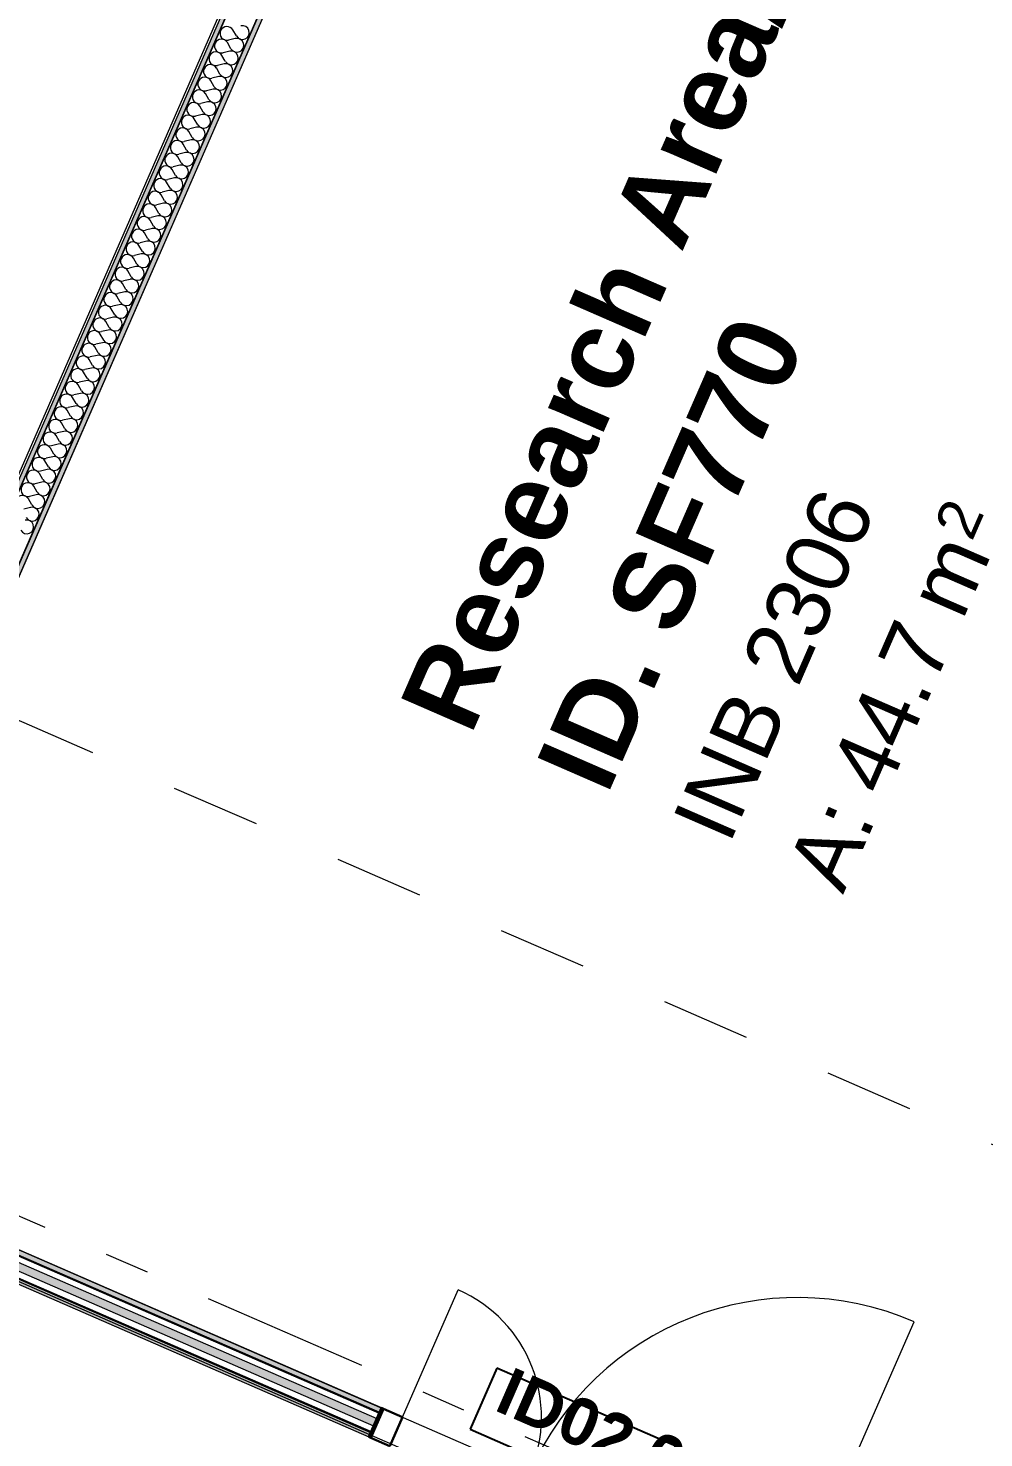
# Model space of a CAD drawing. Header units: millimetres. Extents: x -50172 to 90294, y -80883 to 956680.
# Drawn here: x 2893 to 5919, y -35570 to -31103 of the extents above; entities that cross this region are included whole.
import ezdxf
from ezdxf.enums import TextEntityAlignment as Align

# ---------------------------------------------------------------- set-up
doc = ezdxf.new("R2010")
doc.units = ezdxf.units.MM
doc.header["$MEASUREMENT"] = 0
doc.linetypes.add('Dashed', pattern=[564.444447, 282.222223, -282.222223])
doc.linetypes.add('Double Dashed', pattern=[1093.611073, 529.166651, -211.666656, 141.111112, -211.666656])
for name, color, linetype in [('A-95-MC_Marker_Section_P2.Marker', 7, 'Continuous'), ('New_A-05-M_Gross_Int_Circulation', 7, 'Continuous'), ('New_A-15-MG_Structural_Grid_Phase_2', 7, 'Continuous'), ('New_A-25-M_Wall_Int', 7, 'Continuous'), ('New_A-35-M_FFE-Zone', 7, 'Continuous'), ('New_ArchiCAD Door Markers', 7, 'Continuous'), ('New_ArchiCAD Doors', 7, 'Continuous')]:
    doc.layers.add(name, color=color, linetype=linetype)
for name, color, linetype, lineweight in [('A-95-MC_Marker_Section_P2.Marker_Pen_No__1', 7, 'Continuous', 13), ('New_A-25-M_Wall_Int_Pen_No__1', 7, 'Continuous', 13), ('New_ArchiCAD Door Markers_Pen_No__1', 7, 'Continuous', 13), ('New_ArchiCAD Door Markers_Pen_No__5', 7, 'Continuous', 25), ('New_ArchiCAD Doors_Pen_No__1', 7, 'Continuous', 13), ('New_ArchiCAD Zone Stamps_Pen_No__9', 7, 'Continuous', 13)]:
    doc.layers.add(name, color=color, linetype=linetype, lineweight=lineweight)
for name, color, linetype, lineweight, true_color in [('New_A-05-M_Gross_Int_Circulation_Pen_No__74', 7, 'Continuous', 20, 0x606060), ('New_A-15-MG_Structural_Grid_Phase_2_Pen_No__222', 7, 'Continuous', 13, 0x65af33), ('New_A-25-M_Wall_Int_Pen_No__107', 7, 'Continuous', 15, 0xa6a6a6), ('New_A-35-M_FFE-Zone_Pen_No__74', 7, 'Continuous', 20, 0x606060), ('New_ArchiCAD Doors_Pen_No__43', 7, 'Continuous', 30, 0x444444), ('New_ArchiCAD Doors_Pen_No__63', 7, 'Continuous', 20, 0x606060)]:
    doc.layers.add(name, color=color, linetype=linetype, lineweight=lineweight, true_color=true_color)
doc.styles.add('GENERATED_STYLE_1', font='')
doc.styles.add('GENERATED_STYLE_2', font='')
doc.styles.add('GENERATED_STYLE_3', font='')
doc.styles.add('GENERATED_STYLE_4', font='')
doc.styles.get('GENERATED_STYLE_1').set_extended_font_data('Swis721 BT', bold=True)
doc.styles.get('GENERATED_STYLE_2').set_extended_font_data('Arial', bold=True)
doc.styles.get('GENERATED_STYLE_3').set_extended_font_data('Arial')
doc.styles.get('GENERATED_STYLE_4').set_extended_font_data('Swis721 BT')

# ---------------------------------------------------------------- blocks, each defined once
blk = doc.blocks.new('Corridor 01- Second_INB 2350_15_1', base_point=(8528.9, -39020.1))
at = {"layer": 'New_A-05-M_Gross_Int_Circulation_Pen_No__74', "linetype": 'Continuous'}
blk.add_line((15105.3, -40414), (-6217.1, -31116.4), dxfattribs=at)
at = {"layer": 'New_ArchiCAD Zone Stamps_Pen_No__9'}
for tag, height, style, p in [('ROOM_NAME', 250, 'GENERATED_STYLE_2', (7477.6, -37365.2)), ('zoneNameLine2', 250, 'GENERATED_STYLE_2', (7289.2, -37797.4)), ('ROOM_NUMBER', 200, 'GENERATED_STYLE_3', (7100.8, -38218.1)), ('measuredAreaCode', 200, 'GENERATED_STYLE_3', (6943.7, -38578.2)), ('ROOM_HOLES_PRM', 200, 'GENERATED_STYLE_3', (7251.1, -38712.2)), ('DUMMY_649', 200, 'GENERATED_STYLE_3', (7740.5, -38925.6)), ('DUMMY_650', 133.3, 'GENERATED_STYLE_3', (8019.8, -39032.1))]:
    blk.add_attdef(tag, text='', height=height, rotation=336.4404, dxfattribs=dict(at, style=style)).set_placement(p, align=Align.TOP_LEFT)
blk = doc.blocks.new('Research Area_ member of academic staff_INB 2306_16_1', base_point=(5896.8, -30607.2))
at = {"layer": 'New_A-35-M_FFE-Zone_Pen_No__74', "linetype": 'Continuous'}
for p, q in [((6357.4, -24827.6), (2081.4, -34633.8)), ((2081.4, -34633.8), (5913.2, -36304.7))]:
    blk.add_line(p, q, dxfattribs=at)
at = {"layer": 'New_ArchiCAD Zone Stamps_Pen_No__9'}
for tag, height, style, p in [('zoneNameLine2', 250, 'GENERATED_STYLE_2', (4497, -33436.6)), ('ROOM_NAME', 250, 'GENERATED_STYLE_2', (4064.8, -33248.1)), ('DUMMY_650', 200, 'GENERATED_STYLE_3', (5636.6, -32973.9)), ('measuredAreaCode', 200, 'GENERATED_STYLE_3', (5289.2, -33770.6)), ('ROOM_NUMBER', 200, 'GENERATED_STYLE_3', (4929.1, -33613.6)), ('DUMMY_651', 133.3, 'GENERATED_STYLE_3', (5758.4, -32679.3)), ('DUMMY_649', 200, 'GENERATED_STYLE_3', (5423.2, -33463.2))]:
    blk.add_attdef(tag, text='', height=height, rotation=66.4404, dxfattribs=dict(at, style=style)).set_placement(p, align=Align.TOP_LEFT)
blk = doc.blocks.new('Final Year Project Area_INB 2304_19_1', base_point=(1437.2, -28649))
at = {"layer": 'New_A-35-M_FFE-Zone_Pen_No__74', "linetype": 'Continuous'}
blk.add_line((1962.2, -34582), (6238.2, -24775.6), dxfattribs=at)
at = {"layer": 'New_ArchiCAD Zone Stamps_Pen_No__9'}
for tag, height, style, p in [('zoneNameLine2', 250, 'GENERATED_STYLE_2', (642.7, -31588.2)), ('ROOM_NAME', 250, 'GENERATED_STYLE_2', (210.5, -31399.8)), ('DUMMY_650', 200, 'GENERATED_STYLE_3', (1782.3, -31125.5)), ('measuredAreaCode', 200, 'GENERATED_STYLE_3', (1434.9, -31922.2)), ('ROOM_NUMBER', 200, 'GENERATED_STYLE_3', (1074.8, -31765.2)), ('DUMMY_651', 133.3, 'GENERATED_STYLE_3', (1904.1, -30831)), ('DUMMY_649', 200, 'GENERATED_STYLE_3', (1568.9, -31614.8))]:
    blk.add_attdef(tag, text='', height=height, rotation=66.4404, dxfattribs=dict(at, style=style)).set_placement(p, align=Align.TOP_LEFT)
blk = doc.blocks.new('*X485')
at = {"layer": 'New_A-25-M_Wall_Int_Pen_No__107', "linetype": 'Continuous'}
blk.add_hatch(color=256, dxfattribs=at).paths.add_polyline_path([(-87.6, -33728.5), (-97.6, -33751.5), (3986.2, -35532.2), (3996.2, -35509.3)])
blk = doc.blocks.new('Double Door Asymmetric 19_11')
at = {"layer": 'New_ArchiCAD Doors_Pen_No__1', "linetype": 'Continuous'}
for p, q in [((-755, 0), (-755, -15)), ((755, 0), (755, -15)), ((-755, -15), (-755, -18)), ((-755, -18), (-755, -37)), ((-755, -37), (-755, -62)), ((755, -15), (755, -18)), ((755, -18), (755, -37)), ((755, -37), (755, -62)), ((-755, -62), (-755, -82)), ((-755, -82), (-755, -85)), ((-755, -85), (-755, -100)), ((755, -62), (755, -82)), ((755, -82), (755, -85)), ((755, -85), (755, -100))]:
    blk.add_line(p, q, dxfattribs=at)
at = {"layer": 'New_ArchiCAD Doors_Pen_No__43', "linetype": 'Continuous'}
for p, q in [((-748, 0), (-755, 0)), ((-755, 0), (-755, -100)), ((-682, 0), (-748, 0)), ((-748, 0), (-748, -100)), ((-682, -100), (-682, 0)), ((748, 0), (682, 0)), ((682, 0), (682, -100)), ((748, 0), (755, 0)), ((748, -100), (748, 0)), ((755, 0), (755, -100)), ((-748, -100), (-755, -100)), ((-748, -100), (-682, -100)), ((682, -100), (748, -100)), ((748, -100), (755, -100))]:
    blk.add_line(p, q, dxfattribs=at)
at = {"layer": 'New_ArchiCAD Doors_Pen_No__63', "linetype": 'Continuous'}
for p, q in [((682, 0), (682, 924)), ((-682, 0), (-682, 440))]:
    blk.add_line(p, q, dxfattribs=at)
for centre, radius, start, end in [((682, 0), 924, 90, 180), ((-682, 0), 440, 0, 90)]:
    blk.add_arc(centre, radius, start, end, dxfattribs=at)
blk = doc.blocks.new('Door Stamp 17_18')
at = {"layer": 'New_ArchiCAD Door Markers_Pen_No__5', "linetype": 'Continuous'}
for p, q in [((506.5, 261.8), (-470.6, 261.8)), ((-470.6, 261.8), (-470.6, 50)), ((506.5, 50), (506.5, 261.8)), ((-470.6, 50), (506.5, 50)), ((-470.6, 50), (506.5, 50))]:
    blk.add_line(p, q, dxfattribs=at)
at = {"layer": 'New_ArchiCAD Door Markers_Pen_No__1', "style": 'GENERATED_STYLE_1'}
blk.add_attdef('AC_WIDO_ID', text='', height=150, dxfattribs=at).set_placement((-411.8, 94.2), align=Align.BOTTOM_LEFT)
blk = doc.blocks.new('Wall_125_1', base_point=(-6271.7, -30991.6))
at = {"layer": 'New_A-25-M_Wall_Int_Pen_No__107', "linetype": 'Continuous', "lineweight": 0, "true_color": 0x535353}
for points in [[(-78.8, -33708.4), (-80, -33711.1), (4003.8, -35491.9), (4005, -35489.1)], [(-105.6, -33769.8), (-106.8, -33772.5), (3977, -35553.3), (3978.2, -35550.5)]]:
    blk.add_hatch(color=251, dxfattribs=at).paths.add_polyline_path(points)
at = {"layer": 'New_A-25-M_Wall_Int_Pen_No__107', "linetype": 'Continuous'}
for points in [[(-106.8, -33772.5), (-112.8, -33786.3), (3971, -35567), (3977, -35553.3)], [(1350.6, -34315.3), (1344.6, -34329.1), (4005, -35489.1), (4011, -35475.4)]]:
    blk.add_hatch(color=256, dxfattribs=at).paths.add_polyline_path(points)
at = {"layer": 'New_A-25-M_Wall_Int_Pen_No__1', "linetype": 'Continuous'}
for p, q in [((-80, -33711.1), (4003.8, -35491.9)), ((-97.6, -33751.5), (3986.2, -35532.2)), ((-87.6, -33728.5), (3996.2, -35509.3)), ((-106.8, -33772.5), (3977, -35553.3)), ((-105.6, -33769.8), (3978.2, -35550.5)), ((1344.6, -34329.1), (4005, -35489.1)), ((3996.2, -35509.3), (3986.2, -35532.2)), ((4003.8, -35491.9), (3996.2, -35509.3)), ((4005, -35489.1), (4003.8, -35491.9)), ((4011, -35475.4), (4005, -35489.1)), ((3977, -35553.3), (3971, -35567)), ((3978.2, -35550.5), (3977, -35553.3)), ((3986.2, -35532.2), (3978.2, -35550.5))]:
    blk.add_line(p, q, dxfattribs=at)
at = {"layer": 'New_A-25-M_Wall_Int_Pen_No__1', "linetype": 'Continuous', "flags": 128}
for points in [[(-112.8, -33786.3), (3971, -35567)], [(4011, -35475.4), (1350.6, -34315.3)]]:
    blk.add_lwpolyline(points, dxfattribs=at)
at = {"layer": 'New_A-25-M_Wall_Int', "color": 250, "lineweight": 50, "true_color": 0x2a2a2a}
blk.add_blockref('*X485', (0, 0), dxfattribs=at)
at = {"layer": 'New_ArchiCAD Door Markers'}
ref = blk.add_blockref('Door Stamp 17_18', (4703.1, -35777.1), dxfattribs=dict(at, rotation=336.4404115839982))
ref.add_attrib('AC_WIDO_ID', 'ID02.030', dxfattribs={"layer": 'New_ArchiCAD Door Markers_Pen_No__1', "color": 7, "height": 150, "rotation": 336.4404, "style": 'GENERATED_STYLE_1'}).set_placement((4345.6, -35521.9), align=Align.BOTTOM_LEFT)
at = {"layer": 'New_ArchiCAD Doors', "color": 251, "linetype": 'Continuous', "lineweight": 20, "true_color": 0x606060, "zscale": 1000, "rotation": 336.4404115839982}
blk.add_blockref('Double Door Asymmetric 19_11', (4703.1, -35777.1), dxfattribs=at)
blk = doc.blocks.new('*X506')
at = {"layer": 'New_A-25-M_Wall_Int_Pen_No__107', "linetype": 'Continuous'}
for p, q in [((3552, -31128.1), (3541.1, -31109.1)), ((3530.9, -31176.3), (3509.6, -31181.4)), ((3534.4, -31168.3), (3523.6, -31149.2)), ((3548.4, -31136.2), (3527.1, -31141.2)), ((3513.4, -31216.5), (3492.1, -31221.5)), ((3516.9, -31208.4), (3506.1, -31189.4)), ((3495.9, -31256.6), (3474.6, -31261.7)), ((3499.4, -31248.6), (3488.6, -31229.5)), ((3464.4, -31328.9), (3453.6, -31309.9)), ((3478.4, -31296.8), (3457.1, -31301.8)), ((3481.9, -31288.8), (3471.1, -31269.7)), ((3446.9, -31369.1), (3436.1, -31350)), ((3460.9, -31336.9), (3439.6, -31342)), ((3429.4, -31409.2), (3418.6, -31390.2)), ((3443.4, -31377.1), (3422.1, -31382.1)), ((3411.9, -31449.4), (3401.1, -31430.3)), ((3425.9, -31417.3), (3404.6, -31422.3)), ((3394.4, -31489.5), (3383.5, -31470.5)), ((3408.4, -31457.4), (3387, -31462.5)), ((3376.8, -31529.7), (3366, -31510.7)), ((3390.9, -31497.6), (3369.5, -31502.6)), ((3355.8, -31577.9), (3334.5, -31582.9)), ((3359.3, -31569.9), (3348.5, -31550.8)), ((3373.3, -31537.7), (3352, -31542.8)), ((3338.3, -31618.1), (3317, -31623.1)), ((3341.8, -31610), (3331, -31591)), ((3320.8, -31658.2), (3299.5, -31663.3)), ((3324.3, -31650.2), (3313.5, -31631.1)), ((3289.3, -31730.5), (3278.5, -31711.4)), ((3303.3, -31698.4), (3282, -31703.4)), ((3306.8, -31690.3), (3296, -31671.3)), ((3271.8, -31770.7), (3261, -31751.6)), ((3285.8, -31738.5), (3264.5, -31743.6)), ((3254.3, -31810.8), (3243.5, -31791.8)), ((3268.3, -31778.7), (3247, -31783.7)), ((3236.8, -31851), (3225.9, -31831.9)), ((3250.8, -31818.8), (3229.4, -31823.9)), ((3219.2, -31891.1), (3208.4, -31872.1)), ((3233.3, -31859), (3211.9, -31864)), ((3201.7, -31931.3), (3190.9, -31912.2)), ((3215.7, -31899.2), (3194.4, -31904.2)), ((3180.7, -31979.5), (3159.4, -31984.5)), ((3184.2, -31971.4), (3173.4, -31952.4)), ((3198.2, -31939.3), (3176.9, -31944.4)), ((3163.2, -32019.6), (3141.9, -32024.7)), ((3166.7, -32011.6), (3155.9, -31992.5)), ((3145.7, -32059.8), (3124.4, -32064.8)), ((3149.2, -32051.8), (3138.4, -32032.7)), ((3114.2, -32132.1), (3103.4, -32113)), ((3128.2, -32099.9), (3106.9, -32105)), ((3131.7, -32091.9), (3120.9, -32072.9)), ((3096.7, -32172.2), (3085.9, -32153.2)), ((3110.7, -32140.1), (3089.4, -32145.1)), ((3079.2, -32212.4), (3068.3, -32193.3)), ((3093.2, -32180.3), (3071.9, -32185.3)), ((3061.6, -32252.5), (3050.8, -32233.5)), ((3075.7, -32220.4), (3054.3, -32225.5)), ((3044.1, -32292.7), (3033.3, -32273.7)), ((3058.1, -32260.6), (3036.8, -32265.6)), ((3026.6, -32332.9), (3015.8, -32313.8)), ((3040.6, -32300.7), (3019.3, -32305.8)), ((3005.6, -32381), (2984.3, -32386.1)), ((3009.1, -32373), (2998.3, -32354)), ((3023.1, -32340.9), (3001.8, -32345.9)), ((2988.1, -32421.2), (2966.8, -32426.3)), ((2991.6, -32413.2), (2980.8, -32394.1)), ((2970.6, -32461.4), (2949.3, -32466.4)), ((2974.1, -32453.3), (2963.3, -32434.3)), ((2939.1, -32533.6), (2928.3, -32514.6)), ((2953.1, -32501.5), (2931.8, -32506.6)), ((2956.6, -32493.5), (2945.8, -32474.4)), ((2921.6, -32573.8), (2910.8, -32554.8)), ((2935.6, -32541.7), (2914.3, -32546.7)), ((2904.1, -32614), (2893.2, -32594.9)), ((2918.1, -32581.8), (2896.7, -32586.9)), ((2900.5, -32622), (2879.2, -32627))]:
    blk.add_line(p, q, dxfattribs=at)
for centre, start, end in [((3522.1, -31119.9), 156.4404, 283.3103), ((3522.1, -31119.9), 29.5705, 156.4404), ((3571, -31117.3), 209.5705, 103.3103), ((3504.6, -31160), 156.4404, 283.3103), ((3504.6, -31160), 29.5705, 156.4404), ((3536, -31197.6), 209.5705, 103.3103), ((3553.5, -31157.5), 209.5705, 103.3103), ((3469.6, -31240.4), 29.5705, 156.4404), ((3487.1, -31200.2), 156.4404, 283.3103), ((3487.1, -31200.2), 29.5705, 156.4404), ((3518.5, -31237.8), 209.5705, 103.3103), ((3452, -31280.5), 29.5705, 156.4404), ((3469.6, -31240.4), 156.4404, 283.3103), ((3501, -31277.9), 209.5705, 103.3103), ((3434.5, -31320.7), 29.5705, 156.4404), ((3452, -31280.5), 156.4404, 283.3103), ((3483.4, -31318.1), 209.5705, 103.3103), ((3417, -31360.8), 156.4404, 283.3103), ((3417, -31360.8), 29.5705, 156.4404), ((3434.5, -31320.7), 156.4404, 283.3103), ((3465.9, -31358.3), 209.5705, 103.3103), ((3399.5, -31401), 156.4404, 283.3103), ((3399.5, -31401), 29.5705, 156.4404), ((3448.4, -31398.4), 209.5705, 103.3103), ((3382, -31441.1), 156.4404, 283.3103), ((3382, -31441.1), 29.5705, 156.4404), ((3430.9, -31438.6), 209.5705, 103.3103), ((3364.5, -31481.3), 156.4404, 283.3103), ((3364.5, -31481.3), 29.5705, 156.4404), ((3413.4, -31478.7), 209.5705, 103.3103), ((3347, -31521.5), 156.4404, 283.3103), ((3347, -31521.5), 29.5705, 156.4404), ((3395.9, -31518.9), 209.5705, 103.3103), ((3329.5, -31561.6), 156.4404, 283.3103), ((3329.5, -31561.6), 29.5705, 156.4404), ((3360.9, -31599.2), 209.5705, 103.3103), ((3378.4, -31559.1), 209.5705, 103.3103), ((3294.4, -31641.9), 29.5705, 156.4404), ((3312, -31601.8), 156.4404, 283.3103), ((3312, -31601.8), 29.5705, 156.4404), ((3343.4, -31639.4), 209.5705, 103.3103), ((3276.9, -31682.1), 29.5705, 156.4404), ((3294.4, -31641.9), 156.4404, 283.3103), ((3325.9, -31679.5), 209.5705, 103.3103), ((3259.4, -31722.3), 156.4404, 283.3103), ((3259.4, -31722.3), 29.5705, 156.4404), ((3276.9, -31682.1), 156.4404, 283.3103), ((3308.3, -31719.7), 209.5705, 103.3103), ((3241.9, -31762.4), 156.4404, 283.3103), ((3241.9, -31762.4), 29.5705, 156.4404), ((3290.8, -31759.8), 209.5705, 103.3103), ((3224.4, -31802.6), 156.4404, 283.3103), ((3224.4, -31802.6), 29.5705, 156.4404), ((3273.3, -31800), 209.5705, 103.3103), ((3206.9, -31842.7), 156.4404, 283.3103), ((3206.9, -31842.7), 29.5705, 156.4404), ((3255.8, -31840.2), 209.5705, 103.3103), ((3189.4, -31882.9), 156.4404, 283.3103), ((3189.4, -31882.9), 29.5705, 156.4404), ((3238.3, -31880.3), 209.5705, 103.3103), ((3171.9, -31923), 156.4404, 283.3103), ((3171.9, -31923), 29.5705, 156.4404), ((3220.8, -31920.5), 209.5705, 103.3103), ((3136.9, -32003.4), 29.5705, 156.4404), ((3154.4, -31963.2), 156.4404, 283.3103), ((3154.4, -31963.2), 29.5705, 156.4404), ((3185.8, -32000.8), 209.5705, 103.3103), ((3203.3, -31960.6), 209.5705, 103.3103), ((3119.3, -32043.5), 29.5705, 156.4404), ((3136.9, -32003.4), 156.4404, 283.3103), ((3168.3, -32040.9), 209.5705, 103.3103), ((3101.8, -32083.7), 29.5705, 156.4404), ((3119.3, -32043.5), 156.4404, 283.3103), ((3150.7, -32081.1), 209.5705, 103.3103), ((3084.3, -32123.8), 156.4404, 283.3103), ((3084.3, -32123.8), 29.5705, 156.4404), ((3101.8, -32083.7), 156.4404, 283.3103), ((3133.2, -32121.3), 209.5705, 103.3103), ((3066.8, -32164), 156.4404, 283.3103), ((3066.8, -32164), 29.5705, 156.4404), ((3115.7, -32161.4), 209.5705, 103.3103), ((3049.3, -32204.1), 156.4404, 283.3103), ((3049.3, -32204.1), 29.5705, 156.4404), ((3098.2, -32201.6), 209.5705, 103.3103), ((3031.8, -32244.3), 156.4404, 283.3103), ((3031.8, -32244.3), 29.5705, 156.4404), ((3080.7, -32241.7), 209.5705, 103.3103), ((3014.3, -32284.5), 156.4404, 283.3103), ((3014.3, -32284.5), 29.5705, 156.4404), ((3063.2, -32281.9), 209.5705, 103.3103), ((2996.8, -32324.6), 156.4404, 283.3103), ((2996.8, -32324.6), 29.5705, 156.4404), ((3045.7, -32322.1), 209.5705, 103.3103), ((2961.7, -32404.9), 29.5705, 156.4404), ((2979.3, -32364.8), 156.4404, 283.3103), ((2979.3, -32364.8), 29.5705, 156.4404), ((3010.7, -32402.4), 209.5705, 103.3103), ((3028.2, -32362.2), 209.5705, 103.3103), ((2944.2, -32445.1), 29.5705, 156.4404), ((2961.7, -32404.9), 156.4404, 283.3103), ((2993.1, -32442.5), 209.5705, 103.3103), ((2926.7, -32485.2), 29.5705, 156.4404), ((2944.2, -32445.1), 156.4404, 283.3103), ((2975.6, -32482.7), 209.5705, 103.3103), ((2909.2, -32525.4), 156.4404, 283.3103), ((2909.2, -32525.4), 29.5705, 156.4404), ((2926.7, -32485.2), 156.4404, 283.3103), ((2958.1, -32522.8), 209.5705, 103.3103), ((2891.7, -32565.6), 156.4404, 283.3103), ((2891.7, -32565.6), 29.5705, 156.4404), ((2940.6, -32563), 209.5705, 103.3103), ((2874.2, -32605.7), 29.5705, 156.4404), ((2923.1, -32603.2), 209.5705, 103.3103), ((2905.6, -32643.3), 209.5705, 103.3103), ((2888.1, -32683.5), 209.5705, 103.3103)]:
    blk.add_arc(centre, 21.9, start, end, dxfattribs=at)
blk = doc.blocks.new('Wall_135_1', base_point=(2081.4, -34633.8))
at = {"layer": 'New_A-25-M_Wall_Int_Pen_No__107', "linetype": 'Continuous'}
for points in [[(1981.5, -34590.3), (6257.5, -24784), (6243.7, -24778), (1967.7, -34584.3)], [(2081.4, -34633.8), (6357.4, -24827.6), (6343.6, -24821.6), (2067.6, -34627.8)]]:
    blk.add_hatch(color=256, dxfattribs=at).paths.add_polyline_path(points)
at = {"layer": 'New_A-25-M_Wall_Int_Pen_No__107', "linetype": 'Continuous', "lineweight": 0, "true_color": 0x535353}
for points in [[(1982.4, -34590.7), (6258.4, -24784.4), (6257.5, -24784), (1981.5, -34590.3)], [(2067.6, -34627.8), (6343.6, -24821.6), (6342.7, -24821.2), (2066.7, -34627.4)]]:
    blk.add_hatch(color=251, dxfattribs=at).paths.add_polyline_path(points)
at = {"layer": 'New_A-25-M_Wall_Int_Pen_No__1', "linetype": 'Continuous'}
for p, q in [((1981.5, -34590.3), (6257.5, -24784)), ((1982.4, -34590.7), (6258.4, -24784.4)), ((2066.7, -34627.4), (6342.7, -24821.2)), ((2067.6, -34627.8), (6343.6, -24821.6))]:
    blk.add_line(p, q, dxfattribs=at)
at = {"layer": 'New_A-25-M_Wall_Int_Pen_No__1', "linetype": 'Continuous', "flags": 128}
for points in [[(6243.7, -24778), (1967.7, -34584.3)], [(2081.4, -34633.8), (6357.4, -24827.6)]]:
    blk.add_lwpolyline(points, dxfattribs=at)
at = {"layer": 'New_A-25-M_Wall_Int', "color": 250, "lineweight": 50, "true_color": 0x2a2a2a}
blk.add_blockref('*X506', (0, 0), dxfattribs=at)
blk = doc.blocks.new('Standard grid marker_32')
at = {"layer": 'New_A-15-MG_Structural_Grid_Phase_2_Pen_No__222', "linetype": 'Double Dashed'}
blk.add_line((705.1, 0), (53258.1, 0), dxfattribs=at)
at = {"layer": 'New_A-15-MG_Structural_Grid_Phase_2_Pen_No__222', "style": 'GENERATED_STYLE_4'}
for tag, p in [('AC_MarkerText_1_0', (-500, 38.7)), ('AC_MarkerText_1_1', (54463.2, 38.7))]:
    blk.add_attdef(tag, text='', height=350, rotation=180, dxfattribs=at).set_placement(p, align=Align.MIDDLE_CENTER)
blk = doc.blocks.new('Cutting Plane_4_1', base_point=(-25330.5, -21002.6))
at = {"layer": 'A-95-MC_Marker_Section_P2.Marker_Pen_No__1', "linetype": 'Dashed'}
blk.add_line((-25101.3, -21102.5), (22391.9, -41811.9), dxfattribs=at)

msp = doc.modelspace()

# ---------------------------------------------------------------- block references
at = {"layer": 'A-95-MC_Marker_Section_P2.Marker'}
msp.add_blockref('Cutting Plane_4_1', (-25330.5, -21002.6), dxfattribs=at)
at = {"layer": 'New_A-05-M_Gross_Int_Circulation', "linetype": 'Continuous'}
msp.add_blockref('Corridor 01- Second_INB 2350_15_1', (8528.9, -39020.1), dxfattribs=at)
at = {"layer": 'New_A-15-MG_Structural_Grid_Phase_2', "color": 8, "linetype": 'Continuous', "lineweight": 15, "zscale": 1000, "rotation": 156.4404115839929}
msp.add_blockref('Standard grid marker_32', (22639.6, -43491.3), dxfattribs=at)
at = {"layer": 'New_A-25-M_Wall_Int', "color": 250, "lineweight": 50, "true_color": 0x2a2a2a}
for name, p in [('Wall_135_1', (2081.4, -34633.8)), ('Wall_125_1', (-6271.7, -30991.6))]:
    msp.add_blockref(name, p, dxfattribs=at)
at = {"layer": 'New_A-35-M_FFE-Zone', "linetype": 'Continuous'}
msp.add_blockref('Final Year Project Area_INB 2304_19_1', (1437.2, -28649), dxfattribs=at)
ref = msp.add_blockref('Research Area_ member of academic staff_INB 2306_16_1', (5896.8, -30607.2), dxfattribs=at)
ref.add_attrib('ROOM_NAME', 'Research Area/ member of academic staff', dxfattribs={"layer": 'New_ArchiCAD Zone Stamps_Pen_No__9', "color": 7, "height": 250, "rotation": 66.4404, "style": 'GENERATED_STYLE_2'}).set_placement((4064.8, -33248.1), align=Align.TOP_LEFT)
ref.add_attrib('ROOM_NUMBER', 'INB 2306', dxfattribs={"layer": 'New_ArchiCAD Zone Stamps_Pen_No__9', "color": 7, "height": 200, "rotation": 66.4404, "style": 'GENERATED_STYLE_3'}).set_placement((4929.1, -33613.6), align=Align.TOP_LEFT)
ref.add_attrib('zoneNameLine2', 'ID. SF770', dxfattribs={"layer": 'New_ArchiCAD Zone Stamps_Pen_No__9', "color": 7, "height": 250, "rotation": 66.4404, "style": 'GENERATED_STYLE_2'}).set_placement((4497, -33436.6), align=Align.TOP_LEFT)
ref.add_attrib('measuredAreaCode', 'A: ', dxfattribs={"layer": 'New_ArchiCAD Zone Stamps_Pen_No__9', "color": 7, "height": 200, "rotation": 66.4404, "style": 'GENERATED_STYLE_3'}).set_placement((5289.2, -33770.6), align=Align.TOP_LEFT)
ref.add_attrib('DUMMY_649', '44.7', dxfattribs={"layer": 'New_ArchiCAD Zone Stamps_Pen_No__9', "color": 7, "height": 200, "rotation": 66.4404, "style": 'GENERATED_STYLE_3'}).set_placement((5423.2, -33463.2), align=Align.TOP_LEFT)
ref.add_attrib('DUMMY_650', ' m', dxfattribs={"layer": 'New_ArchiCAD Zone Stamps_Pen_No__9', "color": 7, "height": 200, "rotation": 66.4404, "style": 'GENERATED_STYLE_3'}).set_placement((5636.6, -32973.9), align=Align.TOP_LEFT)
ref.add_attrib('DUMMY_651', '2', dxfattribs={"layer": 'New_ArchiCAD Zone Stamps_Pen_No__9', "color": 7, "height": 133.3, "rotation": 66.4404, "style": 'GENERATED_STYLE_3'}).set_placement((5758.4, -32679.3), align=Align.TOP_LEFT)

doc.saveas('drawing.dxf')
